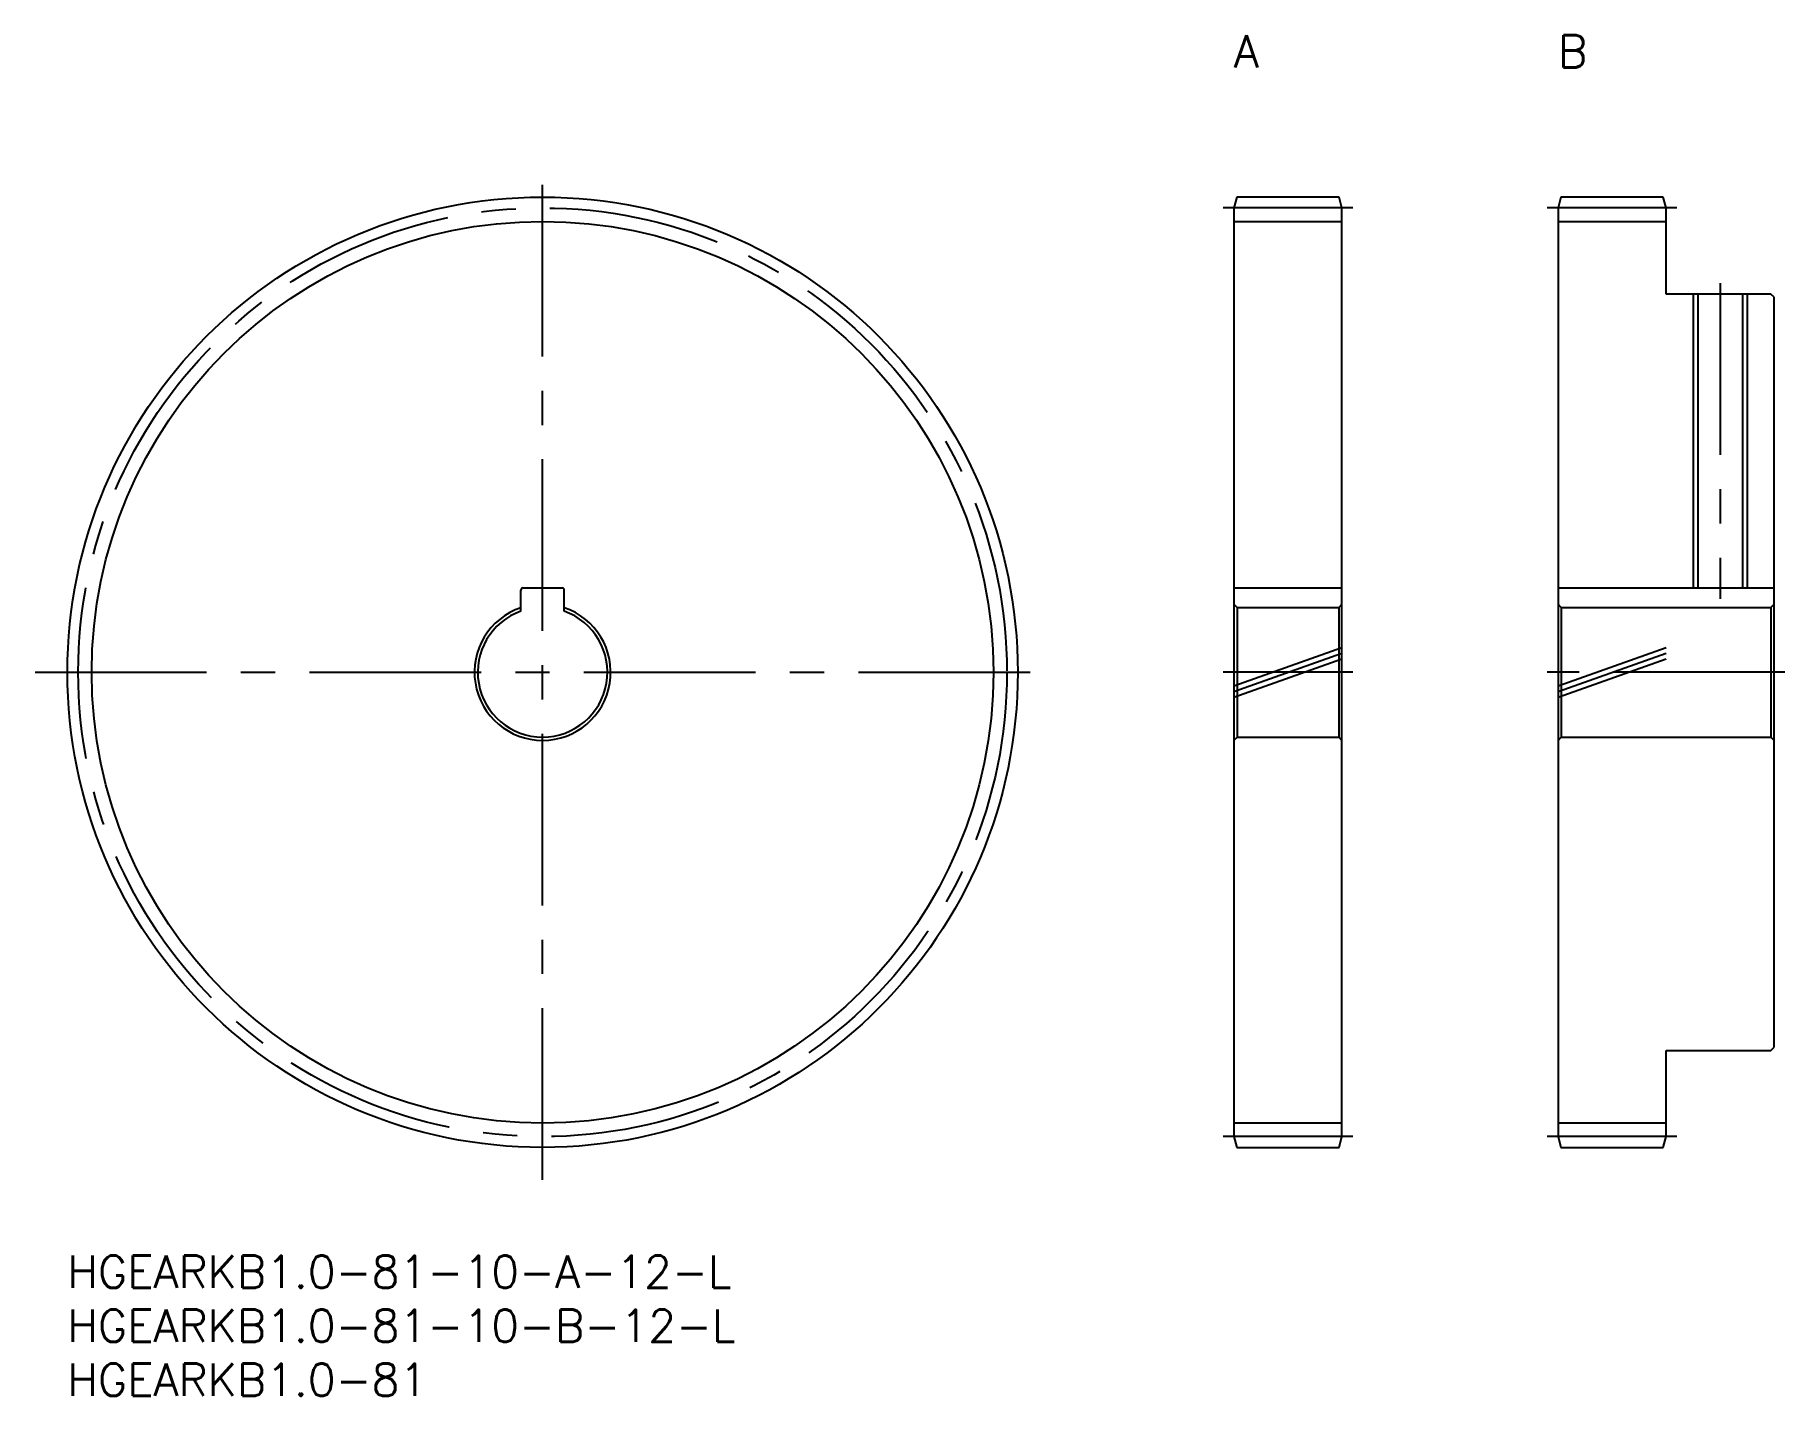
# Model space of a CAD drawing. Extents: x -3 to 159, y -13 to 113.
import ezdxf

# ---------------------------------------------------------------- set-up
doc = ezdxf.new("R2010")
doc.units = 0
doc.header["$LTSCALE"] = 0.5
doc.linetypes.add('CENTER', pattern=[50.8, 31.75, -6.35, 6.35, -6.35])
doc.linetypes.add('PHANTOM', pattern=[63.5, 31.75, -6.35, 6.35, -6.35, 6.35, -6.35])
for name, color, linetype in [('MSM_CENTER', 1, 'CENTER'), ('MSM_CONTINUOUS', 7, 'CONTINUOUS'), ('MSM_IMAGINARY', 6, 'PHANTOM'), ('MSM_NARROW', 5, 'CONTINUOUS'), ('MSM_PART_NUMBER', 7, 'CONTINUOUS')]:
    doc.layers.add(name, color=color, linetype=linetype)
doc.styles.get("Standard").update_dxf_attribs({"font": 'txt.shx', "height": 1, "bigfont": 'bigfont.shx'})

# ---------------------------------------------------------------- blocks, each defined once
blk = doc.blocks.new('*U27')
at = {"layer": 'MSM_PART_NUMBER'}
blk.add_text('A', height=3, dxfattribs=at).set_placement((107.94, 109.94))
blk = doc.blocks.new('*U28')
at = {"layer": 'MSM_PART_NUMBER'}
blk.add_text('B', height=3, dxfattribs=at).set_placement((137.94, 109.94))
blk = doc.blocks.new('*U29')
at = {"layer": 'MSM_PART_NUMBER'}
blk.add_text('HGEARKB1.0-81-10-A-12-L', height=3, dxfattribs=at).set_placement((0, -3))
blk = doc.blocks.new('*U30')
at = {"layer": 'MSM_PART_NUMBER'}
blk.add_text('HGEARKB1.0-81-10-B-12-L', height=3, dxfattribs=at).set_placement((0, -8))
blk = doc.blocks.new('*U31')
at = {"layer": 'MSM_PART_NUMBER'}
blk.add_text('HGEARKB1.0-81', height=3, dxfattribs=at).set_placement((0, -13))

msp = doc.modelspace()

# ---------------------------------------------------------------- linework, layer by layer
at = {"layer": 'MSM_CENTER'}
for p, q in [((43.97, 7), (43.97, 100.94)), ((118.94, 96.94), (106.94, 96.94)), ((148.94, 96.94), (136.94, 96.94)), ((152.94, 89.97), (152.94, 60.77)), ((-3, 53.97), (90.94, 53.97)), ((118.94, 53.97), (106.94, 53.97)), ((158.94, 53.97), (136.94, 53.97)), ((118.94, 11), (106.94, 11)), ((148.94, 11), (136.94, 11))]:
    msp.add_line(p, q, dxfattribs=at)
msp.add_circle((43.97, 53.97), 42.97, dxfattribs=at)
at = {"layer": 'MSM_CONTINUOUS'}
for p, q in [((108.21, 97.94), (107.94, 96.94)), ((117.67, 97.94), (108.21, 97.94)), ((117.94, 96.94), (117.67, 97.94)), ((138.21, 97.94), (137.94, 96.94)), ((147.67, 97.94), (138.21, 97.94)), ((147.94, 96.94), (147.67, 97.94)), ((107.94, 96.94), (107.94, 11)), ((107.94, 95.69), (117.94, 95.69)), ((117.94, 11), (117.94, 96.94)), ((137.94, 96.94), (137.94, 11)), ((137.94, 95.69), (147.94, 95.69)), ((147.94, 88.97), (147.94, 96.94)), ((157.64, 88.97), (147.94, 88.97)), ((150.87, 88.97), (150.87, 61.77)), ((155.01, 88.97), (155.01, 61.77)), ((157.94, 88.67), (157.64, 88.97)), ((157.94, 19.27), (157.94, 88.67)), ((41.97, 59.63), (41.97, 61.57)), ((42.17, 61.77), (45.77, 61.77)), ((45.97, 59.63), (45.97, 61.57)), ((107.94, 61.77), (117.94, 61.77)), ((137.94, 61.77), (157.94, 61.77)), ((108.24, 59.97), (107.94, 60.27)), ((108.24, 59.97), (108.24, 47.97)), ((108.24, 59.97), (117.64, 59.97)), ((117.94, 60.27), (117.64, 59.97)), ((117.64, 59.97), (117.64, 47.97)), ((138.24, 59.97), (137.94, 60.27)), ((138.24, 59.97), (138.24, 47.97)), ((138.24, 59.97), (157.64, 59.97)), ((157.94, 60.27), (157.64, 59.97)), ((157.64, 59.97), (157.64, 47.97)), ((108.24, 47.97), (107.94, 47.67)), ((108.24, 47.97), (117.64, 47.97)), ((117.94, 47.67), (117.64, 47.97)), ((138.24, 47.97), (137.94, 47.67)), ((138.24, 47.97), (157.64, 47.97)), ((157.94, 47.67), (157.64, 47.97)), ((147.94, 11), (147.94, 18.97)), ((147.94, 18.97), (157.64, 18.97)), ((157.64, 18.97), (157.94, 19.27)), ((117.94, 12.25), (107.94, 12.25)), ((147.94, 12.25), (137.94, 12.25)), ((107.94, 11), (108.21, 10)), ((108.21, 10), (117.67, 10)), ((117.67, 10), (117.94, 11)), ((137.94, 11), (138.21, 10)), ((138.21, 10), (147.67, 10)), ((147.67, 10), (147.94, 11))]:
    msp.add_line(p, q, dxfattribs=at)
msp.add_circle((43.97, 53.97), 43.97, dxfattribs=at)
for centre, radius, start, end in [((42.17, 61.57), 0.2, 90, 180), ((45.77, 61.57), 0.2, 0, 90), ((43.97, 53.97), 6.3, 108.5094, 71.4906), ((43.97, 53.97), 6, 109.4712, 70.5288)]:
    msp.add_arc(centre, radius, start, end, dxfattribs=at)
at = {"layer": 'MSM_IMAGINARY'}
for p, q in [((107.94, 52.73), (117.94, 56.27)), ((107.94, 52.2), (117.94, 55.74)), ((107.94, 51.67), (117.94, 55.21)), ((137.94, 52.73), (147.94, 56.27)), ((137.94, 52.2), (147.94, 55.74)), ((137.94, 51.67), (147.94, 55.21))]:
    msp.add_line(p, q, dxfattribs=at)
at = {"layer": 'MSM_NARROW'}
for p, q in [((150.44, 88.97), (150.44, 61.77)), ((155.44, 88.97), (155.44, 61.77))]:
    msp.add_line(p, q, dxfattribs=at)
msp.add_circle((43.97, 53.97), 41.72, dxfattribs=at)

# ---------------------------------------------------------------- block references
at = {"layer": 'MSM_CONTINUOUS'}
for name in ['*U27', '*U28', '*U29', '*U30', '*U31']:
    msp.add_blockref(name, (0, 0), dxfattribs=at)

doc.saveas('drawing.dxf')
